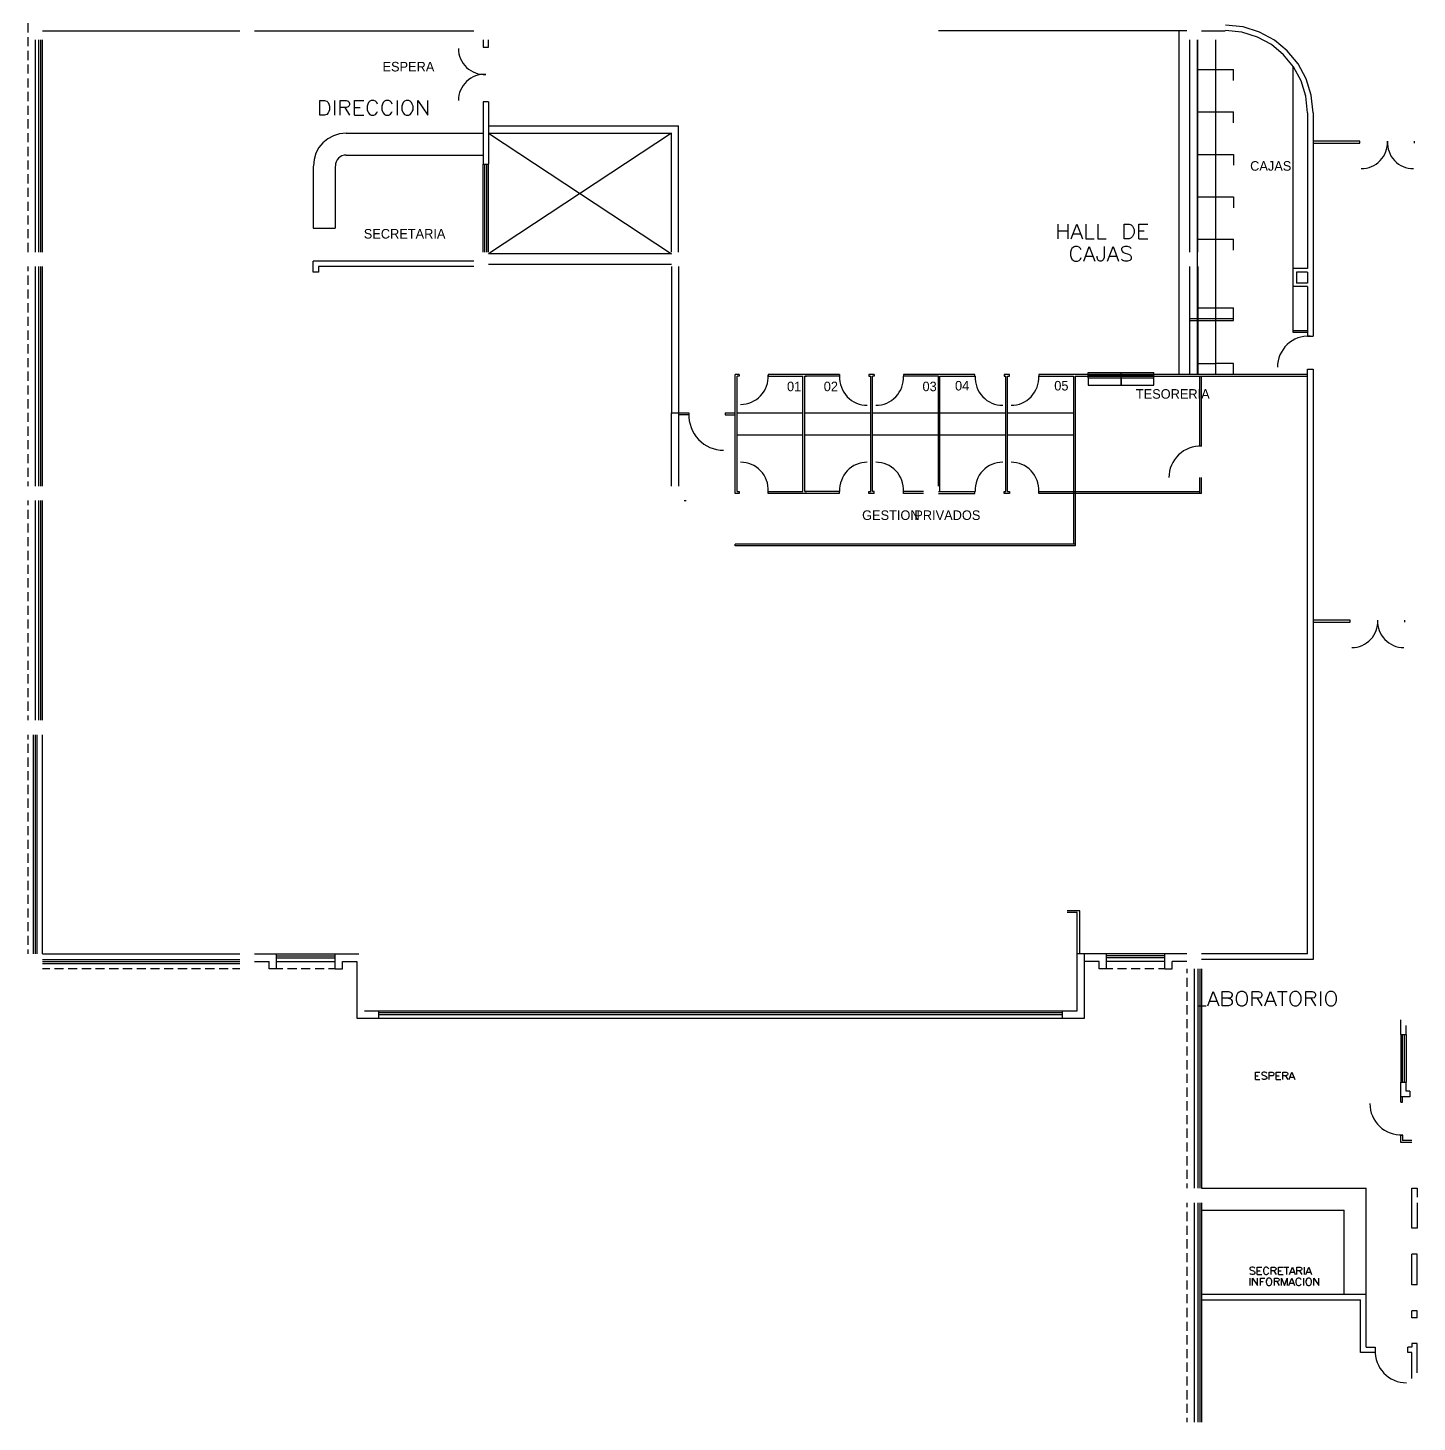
# Model space of a CAD drawing. Header units: metres. Extents: x 0 to 61, y 0 to 90.7.
# Drawn here: x 31.87 to 60.95, y 0 to 29.17 of the extents above; entities that cross this region are included whole.
import ezdxf

# ---------------------------------------------------------------- set-up
doc = ezdxf.new("R2010")
doc.units = ezdxf.units.M
for name, color, linetype in [('MURO_REAL', 7, 'Continuous'), ('PUERTA_REAL', 7, 'Continuous'), ('ROTULO_REAL', 7, 'Continuous')]:
    doc.layers.add(name, color=color, linetype=linetype)

msp = doc.modelspace()

# ---------------------------------------------------------------- linework, layer by layer
at = {"layer": 'MURO_REAL'}
for p, q in [((31.871, 29.27), (31.871, 29.079)), ((31.871, 28.981), (31.871, 28.79)), ((32.028, 24.485), (32.028, 28.922)), ((32.101, 24.485), (32.101, 28.922)), ((32.14, 24.485), (32.14, 28.922)), ((32.18, 29.113), (36.309, 29.113)), ((32.18, 24.485), (32.18, 28.922)), ((36.617, 29.113), (41.207, 29.113)), ((41.398, 28.922), (41.398, 28.771)), ((41.515, 28.771), (41.515, 28.922)), ((56.131, 29.113), (50.929, 29.113)), ((55.964, 29.113), (55.964, 21.923)), ((56.189, 28.922), (56.189, 24.485)), ((56.346, 28.922), (56.346, 21.923)), ((56.351, 28.922), (56.351, 24.485)), ((56.434, 29.113), (56.934, 29.113)), ((56.728, 28.922), (56.728, 21.923)), ((31.871, 28.697), (31.871, 28.501)), ((41.398, 28.771), (41.515, 28.771)), ((31.871, 28.408), (31.871, 28.217)), ((56.346, 28.305), (56.728, 28.305)), ((56.728, 28.305), (57.11, 28.305)), ((57.11, 28.075), (57.11, 28.305)), ((58.349, 28.374), (58.349, 22.839)), ((31.871, 28.119), (31.871, 27.928)), ((31.871, 27.835), (31.871, 27.644)), ((31.871, 27.546), (31.871, 27.355)), ((37.979, 27.35), (37.979, 27.654)), ((37.979, 27.654), (38.082, 27.654)), ((38.082, 27.654), (38.126, 27.639)), ((38.126, 27.639), (38.155, 27.61)), ((38.155, 27.61), (38.17, 27.58)), ((38.17, 27.58), (38.184, 27.536)), ((38.184, 27.463), (38.17, 27.424)), ((38.184, 27.536), (38.184, 27.463)), ((38.287, 27.654), (38.287, 27.35)), ((38.405, 27.35), (38.405, 27.654)), ((38.405, 27.654), (38.532, 27.654)), ((38.532, 27.507), (38.405, 27.507)), ((38.503, 27.507), (38.606, 27.35)), ((38.532, 27.654), (38.576, 27.639)), ((38.576, 27.522), (38.532, 27.507)), ((38.576, 27.639), (38.591, 27.624)), ((38.591, 27.536), (38.576, 27.522)), ((38.591, 27.624), (38.606, 27.595)), ((38.606, 27.566), (38.591, 27.536)), ((38.606, 27.595), (38.606, 27.566)), ((38.709, 27.35), (38.709, 27.654)), ((38.709, 27.654), (38.9, 27.654)), ((38.709, 27.507), (38.826, 27.507)), ((38.988, 27.58), (38.973, 27.536)), ((38.973, 27.536), (38.973, 27.463)), ((38.973, 27.463), (38.988, 27.424)), ((39.002, 27.61), (38.988, 27.58)), ((39.032, 27.639), (39.002, 27.61)), ((39.056, 27.654), (39.032, 27.639)), ((39.115, 27.654), (39.056, 27.654)), ((39.144, 27.639), (39.115, 27.654)), ((39.174, 27.61), (39.144, 27.639)), ((39.189, 27.58), (39.174, 27.61)), ((39.291, 27.58), (39.277, 27.536)), ((39.277, 27.536), (39.277, 27.463)), ((39.277, 27.463), (39.291, 27.424)), ((39.306, 27.61), (39.291, 27.58)), ((39.336, 27.639), (39.306, 27.61)), ((39.365, 27.654), (39.336, 27.639)), ((39.424, 27.654), (39.365, 27.654)), ((39.453, 27.639), (39.424, 27.654)), ((39.482, 27.61), (39.453, 27.639)), ((39.497, 27.58), (39.482, 27.61)), ((39.6, 27.654), (39.6, 27.35)), ((39.713, 27.58), (39.698, 27.536)), ((39.698, 27.536), (39.698, 27.463)), ((39.698, 27.463), (39.713, 27.424)), ((39.727, 27.61), (39.713, 27.58)), ((39.757, 27.639), (39.727, 27.61)), ((39.786, 27.654), (39.757, 27.639)), ((39.845, 27.654), (39.786, 27.654)), ((39.874, 27.639), (39.845, 27.654)), ((39.904, 27.61), (39.874, 27.639)), ((39.918, 27.58), (39.904, 27.61)), ((39.933, 27.536), (39.918, 27.58)), ((39.918, 27.424), (39.933, 27.463)), ((39.933, 27.463), (39.933, 27.536)), ((40.036, 27.35), (40.036, 27.654)), ((40.036, 27.654), (40.242, 27.35)), ((40.242, 27.35), (40.242, 27.654)), ((41.515, 27.624), (41.398, 27.624)), ((41.398, 27.624), (41.398, 26.322)), ((41.515, 27.624), (41.515, 26.322)), ((31.871, 27.262), (31.871, 27.071)), ((38.082, 27.35), (37.979, 27.35)), ((38.126, 27.365), (38.082, 27.35)), ((38.155, 27.394), (38.126, 27.365)), ((38.17, 27.424), (38.155, 27.394)), ((38.709, 27.35), (38.9, 27.35)), ((38.988, 27.424), (39.002, 27.394)), ((39.002, 27.394), (39.032, 27.365)), ((39.032, 27.365), (39.056, 27.35)), ((39.056, 27.35), (39.115, 27.35)), ((39.115, 27.35), (39.144, 27.365)), ((39.144, 27.365), (39.174, 27.394)), ((39.174, 27.394), (39.189, 27.424)), ((39.291, 27.424), (39.306, 27.394)), ((39.306, 27.394), (39.336, 27.365)), ((39.336, 27.365), (39.365, 27.35)), ((39.365, 27.35), (39.424, 27.35)), ((39.424, 27.35), (39.453, 27.365)), ((39.453, 27.365), (39.482, 27.394)), ((39.482, 27.394), (39.497, 27.424)), ((39.713, 27.424), (39.727, 27.394)), ((39.727, 27.394), (39.757, 27.365)), ((39.757, 27.365), (39.786, 27.35)), ((39.786, 27.35), (39.845, 27.35)), ((39.845, 27.35), (39.874, 27.365)), ((39.874, 27.365), (39.904, 27.394)), ((39.904, 27.394), (39.918, 27.424)), ((56.346, 27.419), (56.728, 27.419)), ((56.728, 27.419), (57.11, 27.419)), ((57.11, 27.189), (57.11, 27.419)), ((58.658, 27.394), (58.658, 24.142)), ((58.771, 27.394), (58.771, 22.727)), ((31.871, 26.973), (31.871, 26.782)), ((38.532, 26.973), (41.398, 26.973)), ((41.515, 27.125), (45.492, 27.125)), ((41.515, 26.973), (45.34, 24.446)), ((45.34, 26.973), (41.515, 24.446)), ((41.515, 26.973), (45.34, 26.973)), ((45.34, 24.485), (45.34, 26.973)), ((45.492, 24.485), (45.492, 27.125)), ((31.871, 26.684), (31.871, 26.493)), ((59.75, 26.802), (58.771, 26.802)), ((58.771, 26.762), (59.75, 26.762)), ((59.75, 26.762), (59.75, 26.802)), ((60.896, 26.762), (60.896, 26.802)), ((31.871, 26.4), (31.871, 26.209)), ((37.842, 26.282), (37.842, 24.984)), ((38.302, 26.282), (38.302, 24.984)), ((38.532, 26.513), (41.398, 26.513)), ((41.398, 26.322), (41.515, 26.322)), ((41.398, 24.485), (41.398, 26.322)), ((41.437, 24.485), (41.437, 26.322)), ((41.476, 24.485), (41.476, 26.322)), ((41.515, 24.485), (41.515, 26.322)), ((56.346, 26.527), (56.728, 26.527)), ((56.728, 26.527), (57.11, 26.527)), ((57.11, 26.527), (57.11, 26.302)), ((31.871, 26.111), (31.871, 25.92)), ((31.871, 25.827), (31.871, 25.636)), ((31.871, 25.538), (31.871, 25.347)), ((56.346, 25.641), (56.728, 25.641)), ((56.728, 25.641), (57.11, 25.641)), ((57.11, 25.641), (57.11, 25.411)), ((31.871, 25.249), (31.871, 25.058)), ((31.871, 24.965), (31.871, 24.774)), ((37.842, 24.984), (38.302, 24.984)), ((53.432, 25.068), (53.432, 24.764)), ((53.432, 24.926), (53.638, 24.926)), ((53.638, 25.068), (53.638, 24.764)), ((53.711, 24.764), (53.829, 25.068)), ((53.755, 24.867), (53.902, 24.867)), ((53.829, 25.068), (53.946, 24.764)), ((54.015, 25.068), (54.015, 24.764)), ((54.264, 25.068), (54.264, 24.764)), ((54.818, 24.764), (54.818, 25.068)), ((54.818, 25.068), (54.921, 25.068)), ((54.921, 25.068), (54.965, 25.053)), ((54.965, 25.053), (54.994, 25.029)), ((54.994, 24.808), (54.965, 24.779)), ((54.994, 25.029), (55.009, 24.999)), ((55.009, 24.838), (54.994, 24.808)), ((55.009, 24.999), (55.024, 24.955)), ((55.024, 24.882), (55.009, 24.838)), ((55.024, 24.955), (55.024, 24.882)), ((55.127, 24.764), (55.127, 25.068)), ((55.127, 25.068), (55.313, 25.068)), ((55.127, 24.926), (55.239, 24.926)), ((31.871, 24.676), (31.871, 24.485)), ((53.711, 24.529), (53.696, 24.485)), ((53.726, 24.558), (53.711, 24.529)), ((53.755, 24.588), (53.726, 24.558)), ((53.784, 24.602), (53.755, 24.588)), ((53.843, 24.602), (53.784, 24.602)), ((53.873, 24.588), (53.843, 24.602)), ((53.902, 24.558), (53.873, 24.588)), ((53.917, 24.529), (53.902, 24.558)), ((53.976, 24.294), (54.088, 24.602)), ((54.015, 24.764), (54.191, 24.764)), ((54.088, 24.602), (54.206, 24.294)), ((54.264, 24.764), (54.441, 24.764)), ((54.397, 24.602), (54.397, 24.367)), ((54.47, 24.294), (54.588, 24.602)), ((54.588, 24.602), (54.7, 24.294)), ((54.789, 24.588), (54.759, 24.558)), ((54.759, 24.558), (54.759, 24.529)), ((54.759, 24.529), (54.774, 24.5)), ((54.833, 24.602), (54.789, 24.588)), ((54.921, 24.764), (54.818, 24.764)), ((54.891, 24.602), (54.833, 24.602)), ((54.936, 24.588), (54.891, 24.602)), ((54.965, 24.779), (54.921, 24.764)), ((54.965, 24.558), (54.936, 24.588)), ((55.127, 24.764), (55.313, 24.764)), ((56.346, 24.754), (56.728, 24.754)), ((56.728, 24.754), (57.11, 24.754)), ((57.11, 24.524), (57.11, 24.754)), ((41.207, 24.294), (37.842, 24.294)), ((37.842, 24.064), (37.842, 24.294)), ((45.34, 24.446), (41.515, 24.446)), ((45.34, 24.22), (41.515, 24.22)), ((53.696, 24.485), (53.696, 24.411)), ((53.696, 24.411), (53.711, 24.367)), ((53.711, 24.367), (53.726, 24.338)), ((53.726, 24.338), (53.755, 24.309)), ((53.755, 24.309), (53.784, 24.294)), ((53.784, 24.294), (53.843, 24.294)), ((53.843, 24.294), (53.873, 24.309)), ((53.873, 24.309), (53.902, 24.338)), ((53.902, 24.338), (53.917, 24.367)), ((54.015, 24.397), (54.162, 24.397)), ((54.25, 24.367), (54.25, 24.397)), ((54.264, 24.323), (54.25, 24.367)), ((54.279, 24.309), (54.264, 24.323)), ((54.309, 24.294), (54.279, 24.309)), ((54.338, 24.294), (54.309, 24.294)), ((54.367, 24.309), (54.338, 24.294)), ((54.382, 24.323), (54.367, 24.309)), ((54.397, 24.367), (54.382, 24.323)), ((54.514, 24.397), (54.656, 24.397)), ((54.789, 24.309), (54.759, 24.338)), ((54.774, 24.5), (54.789, 24.485)), ((54.789, 24.485), (54.818, 24.47)), ((54.833, 24.294), (54.789, 24.309)), ((54.818, 24.47), (54.906, 24.441)), ((54.891, 24.294), (54.833, 24.294)), ((54.936, 24.309), (54.891, 24.294)), ((54.906, 24.441), (54.936, 24.426)), ((54.936, 24.426), (54.95, 24.411)), ((54.965, 24.338), (54.936, 24.309)), ((54.95, 24.411), (54.965, 24.382)), ((54.965, 24.382), (54.965, 24.338)), ((31.871, 24.181), (31.871, 24.083)), ((31.871, 23.99), (31.871, 23.799)), ((32.028, 19.587), (32.028, 24.181)), ((32.101, 19.587), (32.101, 24.181)), ((32.14, 19.587), (32.14, 24.181)), ((32.18, 19.587), (32.18, 24.181)), ((37.954, 24.064), (37.842, 24.064)), ((41.207, 24.181), (37.954, 24.181)), ((37.954, 24.181), (37.954, 24.064)), ((45.34, 24.181), (45.34, 21.12)), ((45.492, 24.181), (45.492, 21.12)), ((56.184, 24.181), (56.184, 21.923)), ((56.361, 24.181), (56.361, 21.923)), ((58.349, 24.142), (58.349, 23.76)), ((58.658, 24.142), (58.349, 24.142)), ((58.428, 24.064), (58.428, 23.833)), ((58.658, 24.064), (58.428, 24.064)), ((58.658, 24.064), (58.658, 23.833)), ((31.871, 23.701), (31.871, 23.51)), ((58.658, 23.76), (58.349, 23.76)), ((58.658, 23.833), (58.428, 23.833)), ((58.658, 23.76), (58.658, 22.727)), ((31.871, 23.417), (31.871, 23.221)), ((31.871, 23.128), (31.871, 22.937)), ((57.11, 23.089), (56.189, 23.089)), ((56.189, 23.05), (57.11, 23.05)), ((56.346, 23.319), (56.728, 23.319)), ((56.728, 23.319), (57.11, 23.319)), ((57.11, 23.089), (57.11, 23.319)), ((57.11, 23.05), (57.11, 23.089)), ((31.871, 22.839), (31.871, 22.648)), ((58.349, 22.839), (58.658, 22.839)), ((58.349, 22.839), (58.349, 22.805)), ((58.349, 22.805), (58.658, 22.805)), ((31.871, 22.555), (31.871, 22.364)), ((58.658, 22.727), (58.771, 22.727)), ((31.871, 22.266), (31.871, 22.075)), ((31.871, 21.982), (31.871, 21.791)), ((46.678, 19.435), (46.678, 21.923)), ((46.756, 21.923), (46.678, 21.923)), ((46.717, 21.923), (46.678, 21.923)), ((46.717, 19.474), (46.717, 21.884)), ((46.756, 21.884), (46.717, 21.884)), ((46.756, 21.923), (46.756, 21.884)), ((47.368, 21.923), (47.368, 21.884)), ((48.171, 21.923), (47.368, 21.923)), ((47.368, 21.884), (48.093, 21.884)), ((48.132, 21.923), (48.093, 21.923)), ((48.093, 19.474), (48.093, 21.884)), ((48.862, 21.923), (48.132, 21.923)), ((48.132, 19.474), (48.132, 21.884)), ((48.862, 21.884), (48.132, 21.884)), ((48.132, 21.884), (48.171, 21.884)), ((48.862, 21.923), (48.862, 21.884)), ((49.587, 21.923), (49.474, 21.923)), ((49.474, 21.923), (49.474, 21.884)), ((49.474, 21.884), (49.513, 21.884)), ((49.548, 21.923), (49.513, 21.923)), ((49.513, 19.474), (49.513, 21.884)), ((49.548, 19.474), (49.548, 21.884)), ((49.587, 21.884), (49.548, 21.884)), ((49.587, 21.923), (49.587, 21.884)), ((50.929, 21.923), (50.199, 21.923)), ((50.199, 21.923), (50.199, 21.884)), ((50.929, 21.884), (50.199, 21.884)), ((51.693, 21.923), (50.929, 21.923)), ((50.963, 21.923), (50.929, 21.923)), ((50.929, 19.587), (50.929, 21.884)), ((50.963, 19.474), (50.963, 21.884)), ((50.963, 21.884), (51.693, 21.884)), ((51.693, 21.884), (51.693, 21.923)), ((52.305, 21.923), (52.305, 21.884)), ((52.418, 21.923), (52.305, 21.923)), ((52.305, 21.884), (52.344, 21.884)), ((52.379, 21.923), (52.344, 21.923)), ((52.344, 19.474), (52.344, 21.884)), ((52.379, 19.474), (52.379, 21.884)), ((52.379, 21.884), (52.418, 21.884)), ((52.418, 21.884), (52.418, 21.923)), ((58.658, 21.923), (53.03, 21.923)), ((53.03, 21.923), (53.03, 21.884)), ((53.03, 21.884), (53.76, 21.884)), ((53.76, 21.884), (53.76, 18.372)), ((53.794, 21.884), (53.794, 18.333)), ((53.794, 21.884), (58.658, 21.884)), ((54.064, 21.85), (54.064, 21.962)), ((54.064, 21.962), (54.754, 21.962)), ((54.064, 21.923), (54.754, 21.923)), ((54.064, 21.894), (54.754, 21.894)), ((54.754, 21.85), (54.754, 21.962)), ((54.754, 21.85), (54.754, 21.962)), ((54.754, 21.962), (55.44, 21.962)), ((54.754, 21.923), (55.44, 21.923)), ((54.754, 21.894), (55.44, 21.894)), ((55.44, 21.85), (55.44, 21.962)), ((56.346, 22.153), (56.728, 22.153)), ((56.4, 20.42), (56.4, 21.884)), ((56.434, 20.42), (56.434, 21.884)), ((57.11, 22.153), (56.728, 22.153)), ((57.11, 21.923), (57.11, 22.153)), ((58.658, 9.796), (58.658, 22.036)), ((58.658, 22.036), (58.771, 22.036)), ((58.771, 22.036), (58.771, 9.678)), ((31.871, 21.693), (31.871, 21.502)), ((54.064, 21.85), (54.754, 21.85)), ((54.064, 21.85), (54.064, 21.698)), ((54.064, 21.698), (54.754, 21.698)), ((54.754, 21.698), (54.754, 21.85)), ((54.754, 21.85), (55.44, 21.85)), ((54.754, 21.85), (54.754, 21.698)), ((54.754, 21.698), (55.44, 21.698)), ((55.44, 21.698), (55.44, 21.85)), ((31.871, 21.404), (31.871, 21.213)), ((31.871, 21.12), (31.871, 20.929)), ((45.34, 19.587), (45.34, 21.12)), ((45.34, 21.12), (45.492, 21.12)), ((45.492, 21.12), (45.492, 19.587)), ((45.492, 21.12), (45.703, 21.12)), ((45.703, 21.081), (45.492, 21.081)), ((45.703, 21.12), (45.703, 21.081)), ((46.467, 21.12), (46.678, 21.12)), ((46.467, 21.12), (46.467, 21.081)), ((46.467, 21.081), (46.678, 21.081)), ((46.717, 21.12), (48.093, 21.12)), ((48.132, 21.12), (49.513, 21.12)), ((49.548, 21.12), (50.929, 21.12)), ((50.963, 21.12), (52.344, 21.12)), ((52.379, 21.12), (53.76, 21.12)), ((31.871, 20.831), (31.871, 20.64)), ((31.871, 20.547), (31.871, 20.356)), ((46.717, 20.66), (48.093, 20.66)), ((48.132, 20.66), (49.513, 20.66)), ((49.548, 20.66), (50.929, 20.66)), ((50.963, 20.66), (52.344, 20.66)), ((52.379, 20.66), (53.76, 20.66)), ((31.871, 20.258), (31.871, 20.067)), ((31.871, 19.969), (31.871, 19.778)), ((31.871, 19.685), (31.871, 19.587)), ((56.4, 19.435), (56.4, 19.763)), ((56.434, 19.435), (56.434, 19.763)), ((31.871, 19.283), (31.871, 19.185)), ((32.028, 14.689), (32.028, 19.283)), ((32.101, 14.689), (32.101, 19.283)), ((32.14, 14.689), (32.14, 19.283)), ((32.18, 14.689), (32.18, 19.283)), ((45.61, 19.283), (45.649, 19.283)), ((46.756, 19.435), (46.678, 19.435)), ((46.717, 19.474), (46.756, 19.474)), ((46.756, 19.474), (46.756, 19.435)), ((47.368, 19.474), (48.093, 19.474)), ((47.368, 19.435), (47.368, 19.474)), ((48.171, 19.435), (47.368, 19.435)), ((48.862, 19.474), (48.132, 19.474)), ((48.132, 19.474), (48.171, 19.474)), ((48.862, 19.435), (48.132, 19.435)), ((48.862, 19.435), (48.862, 19.474)), ((49.474, 19.474), (49.513, 19.474)), ((49.474, 19.435), (49.474, 19.474)), ((49.587, 19.435), (49.474, 19.435)), ((49.587, 19.474), (49.548, 19.474)), ((49.587, 19.435), (49.587, 19.474)), ((50.62, 19.474), (50.199, 19.474)), ((50.199, 19.435), (50.199, 19.474)), ((50.62, 19.435), (50.199, 19.435)), ((50.929, 19.474), (51.693, 19.474)), ((50.929, 19.435), (51.693, 19.435)), ((51.693, 19.435), (51.693, 19.474)), ((52.305, 19.435), (52.305, 19.474)), ((52.305, 19.474), (52.344, 19.474)), ((52.418, 19.435), (52.305, 19.435)), ((52.379, 19.474), (52.418, 19.474)), ((52.418, 19.474), (52.418, 19.435)), ((53.03, 19.435), (53.03, 19.474)), ((53.03, 19.474), (56.4, 19.474)), ((56.434, 19.435), (53.03, 19.435)), ((31.871, 19.092), (31.871, 18.901)), ((31.871, 18.803), (31.871, 18.612)), ((31.871, 18.519), (31.871, 18.328)), ((31.871, 18.23), (31.871, 18.039)), ((53.794, 18.372), (46.678, 18.372)), ((46.678, 18.333), (46.678, 18.372)), ((53.794, 18.333), (46.678, 18.333)), ((31.871, 17.941), (31.871, 17.75)), ((31.871, 17.657), (31.871, 17.466)), ((31.871, 17.368), (31.871, 17.177)), ((31.871, 17.084), (31.871, 16.893)), ((31.871, 16.795), (31.871, 16.604)), ((59.549, 16.78), (58.771, 16.78)), ((58.771, 16.741), (59.549, 16.741)), ((59.549, 16.741), (59.549, 16.78)), ((60.696, 16.741), (60.696, 16.78)), ((31.871, 16.506), (31.871, 16.315)), ((31.871, 16.222), (31.871, 16.031)), ((31.871, 15.933), (31.871, 15.742)), ((31.871, 15.649), (31.871, 15.458)), ((31.871, 15.36), (31.871, 15.169)), ((31.871, 15.076), (31.871, 14.885)), ((31.871, 14.787), (31.871, 14.689)), ((31.871, 14.385), (31.871, 14.287)), ((31.989, 9.796), (31.989, 14.385)), ((32.028, 9.796), (32.028, 14.385)), ((32.062, 9.796), (32.062, 14.385)), ((32.18, 9.796), (32.18, 14.385)), ((31.871, 14.194), (31.871, 14.003)), ((31.871, 13.905), (31.871, 13.714)), ((31.871, 13.621), (31.871, 13.43)), ((31.871, 13.332), (31.871, 13.141)), ((31.871, 13.048), (31.871, 12.852)), ((31.871, 12.759), (31.871, 12.568)), ((31.871, 12.47), (31.871, 12.279)), ((31.871, 12.186), (31.871, 11.995)), ((31.871, 11.897), (31.871, 11.706)), ((31.871, 11.613), (31.871, 11.422)), ((31.871, 11.324), (31.871, 11.133)), ((31.871, 11.035), (31.871, 10.844)), ((31.871, 10.751), (31.871, 10.56)), ((53.887, 10.702), (53.623, 10.702)), ((53.833, 10.663), (53.623, 10.663)), ((53.833, 9.796), (53.833, 10.663)), ((53.887, 9.796), (53.887, 10.702)), ((31.871, 10.462), (31.871, 10.271)), ((31.871, 10.178), (31.871, 9.987)), ((31.871, 9.889), (31.871, 9.796)), ((32.18, 9.796), (36.309, 9.796)), ((32.18, 9.678), (36.309, 9.678)), ((32.18, 9.639), (36.309, 9.639)), ((36.617, 9.796), (37.078, 9.796)), ((36.617, 9.639), (36.921, 9.639)), ((36.921, 9.487), (36.921, 9.639)), ((37.078, 9.796), (38.302, 9.796)), ((37.078, 9.487), (37.078, 9.796)), ((37.078, 9.757), (38.302, 9.757)), ((37.078, 9.718), (38.302, 9.718)), ((37.078, 9.639), (38.302, 9.639)), ((38.302, 9.796), (38.797, 9.796)), ((38.302, 9.487), (38.302, 9.796)), ((38.454, 9.487), (38.454, 9.639)), ((38.454, 9.639), (38.758, 9.639)), ((38.758, 9.639), (38.758, 8.454)), ((53.833, 8.606), (53.833, 9.796)), ((54.446, 9.796), (53.833, 9.796)), ((53.99, 8.454), (53.99, 9.796)), ((54.294, 9.639), (53.99, 9.639)), ((54.294, 9.487), (54.294, 9.639)), ((54.446, 9.487), (54.446, 9.796)), ((55.67, 9.796), (54.446, 9.796)), ((55.67, 9.757), (54.446, 9.757)), ((55.67, 9.718), (54.446, 9.718)), ((55.67, 9.639), (54.446, 9.639)), ((56.131, 9.796), (55.67, 9.796)), ((55.67, 9.487), (55.67, 9.796)), ((55.822, 9.487), (55.822, 9.639)), ((56.131, 9.639), (55.822, 9.639)), ((58.658, 9.796), (56.434, 9.796)), ((58.771, 9.678), (56.434, 9.678)), ((32.18, 9.6), (36.309, 9.6)), ((32.331, 9.487), (32.18, 9.487)), ((32.62, 9.487), (32.429, 9.487)), ((32.904, 9.487), (32.713, 9.487)), ((33.193, 9.487), (33.002, 9.487)), ((33.478, 9.487), (33.287, 9.487)), ((33.767, 9.487), (33.576, 9.487)), ((34.056, 9.487), (33.86, 9.487)), ((34.34, 9.487), (34.149, 9.487)), ((34.629, 9.487), (34.438, 9.487)), ((34.913, 9.487), (34.722, 9.487)), ((35.202, 9.487), (35.011, 9.487)), ((35.486, 9.487), (35.295, 9.487)), ((35.775, 9.487), (35.584, 9.487)), ((36.064, 9.487), (35.873, 9.487)), ((36.309, 9.487), (36.157, 9.487)), ((37.078, 9.487), (36.921, 9.487)), ((37.21, 9.487), (37.078, 9.487)), ((37.499, 9.487), (37.308, 9.487)), ((37.783, 9.487), (37.592, 9.487)), ((38.072, 9.487), (37.881, 9.487)), ((38.302, 9.487), (38.165, 9.487)), ((38.302, 9.487), (38.454, 9.487)), ((54.446, 9.487), (54.294, 9.487)), ((54.583, 9.487), (54.446, 9.487)), ((54.867, 9.487), (54.676, 9.487)), ((55.156, 9.487), (54.965, 9.487)), ((55.44, 9.487), (55.249, 9.487)), ((55.67, 9.487), (55.538, 9.487)), ((55.67, 9.487), (55.822, 9.487)), ((56.131, 9.487), (56.131, 9.394)), ((56.282, 9.487), (56.282, 4.898)), ((56.361, 9.487), (56.361, 4.898)), ((56.4, 9.487), (56.4, 4.898)), ((56.434, 9.487), (56.434, 4.898)), ((56.131, 9.296), (56.131, 9.105)), ((56.131, 9.007), (56.131, 8.816)), ((56.361, 9.012), (56.361, 8.709)), ((56.567, 8.709), (56.684, 9.012)), ((56.611, 8.811), (56.758, 8.811)), ((56.684, 9.012), (56.802, 8.709)), ((56.87, 8.709), (56.87, 9.012)), ((56.87, 9.012), (57.002, 9.012)), ((57.002, 8.87), (56.87, 8.87)), ((57.002, 9.012), (57.047, 8.998)), ((57.047, 8.88), (57.002, 8.87)), ((57.002, 8.87), (57.047, 8.856)), ((57.047, 8.998), (57.061, 8.983)), ((57.061, 8.895), (57.047, 8.88)), ((57.047, 8.856), (57.061, 8.841)), ((57.061, 8.983), (57.076, 8.953)), ((57.076, 8.924), (57.061, 8.895)), ((57.061, 8.841), (57.076, 8.811)), ((57.076, 8.767), (57.061, 8.738)), ((57.076, 8.953), (57.076, 8.924)), ((57.076, 8.811), (57.076, 8.767)), ((57.179, 8.939), (57.164, 8.895)), ((57.164, 8.895), (57.164, 8.826)), ((57.164, 8.826), (57.179, 8.782)), ((57.193, 8.968), (57.179, 8.939)), ((57.179, 8.782), (57.193, 8.753)), ((57.223, 8.998), (57.193, 8.968)), ((57.193, 8.753), (57.223, 8.723)), ((57.252, 9.012), (57.223, 8.998)), ((57.311, 9.012), (57.252, 9.012)), ((57.34, 8.998), (57.311, 9.012)), ((57.37, 8.968), (57.34, 8.998)), ((57.34, 8.723), (57.37, 8.753)), ((57.384, 8.939), (57.37, 8.968)), ((57.37, 8.753), (57.384, 8.782)), ((57.399, 8.895), (57.384, 8.939)), ((57.384, 8.782), (57.399, 8.826)), ((57.399, 8.826), (57.399, 8.895)), ((57.497, 8.709), (57.497, 9.012)), ((57.497, 9.012), (57.629, 9.012)), ((57.629, 8.87), (57.497, 8.87)), ((57.6, 8.87), (57.703, 8.709)), ((57.629, 9.012), (57.673, 8.998)), ((57.673, 8.88), (57.629, 8.87)), ((57.673, 8.998), (57.688, 8.983)), ((57.688, 8.895), (57.673, 8.88)), ((57.688, 8.983), (57.703, 8.953)), ((57.703, 8.924), (57.688, 8.895)), ((57.703, 8.953), (57.703, 8.924)), ((57.762, 8.709), (57.879, 9.012)), ((57.806, 8.811), (57.953, 8.811)), ((57.879, 9.012), (57.997, 8.709)), ((58.026, 9.012), (58.227, 9.012)), ((58.124, 9.012), (58.124, 8.709)), ((58.3, 8.939), (58.286, 8.895)), ((58.286, 8.895), (58.286, 8.826)), ((58.286, 8.826), (58.3, 8.782)), ((58.315, 8.968), (58.3, 8.939)), ((58.3, 8.782), (58.315, 8.753)), ((58.344, 8.998), (58.315, 8.968)), ((58.315, 8.753), (58.344, 8.723)), ((58.374, 9.012), (58.344, 8.998)), ((58.433, 9.012), (58.374, 9.012)), ((58.462, 8.998), (58.433, 9.012)), ((58.491, 8.968), (58.462, 8.998)), ((58.462, 8.723), (58.491, 8.753)), ((58.506, 8.939), (58.491, 8.968)), ((58.491, 8.753), (58.506, 8.782)), ((58.521, 8.895), (58.506, 8.939)), ((58.506, 8.782), (58.521, 8.826)), ((58.521, 8.826), (58.521, 8.895)), ((58.624, 8.709), (58.624, 9.012)), ((58.624, 9.012), (58.751, 9.012)), ((58.751, 8.87), (58.624, 8.87)), ((58.722, 8.87), (58.824, 8.709)), ((58.751, 9.012), (58.795, 8.998)), ((58.795, 8.88), (58.751, 8.87)), ((58.795, 8.998), (58.81, 8.983)), ((58.81, 8.895), (58.795, 8.88)), ((58.81, 8.983), (58.824, 8.953)), ((58.824, 8.924), (58.81, 8.895)), ((58.824, 8.953), (58.824, 8.924)), ((58.927, 9.012), (58.927, 8.709)), ((59.045, 8.939), (59.03, 8.895)), ((59.03, 8.895), (59.03, 8.826)), ((59.03, 8.826), (59.045, 8.782)), ((59.06, 8.968), (59.045, 8.939)), ((59.045, 8.782), (59.06, 8.753)), ((59.089, 8.998), (59.06, 8.968)), ((59.06, 8.753), (59.089, 8.723)), ((59.118, 9.012), (59.089, 8.998)), ((59.177, 9.012), (59.118, 9.012)), ((59.207, 8.998), (59.177, 9.012)), ((59.236, 8.968), (59.207, 8.998)), ((59.207, 8.723), (59.236, 8.753)), ((59.251, 8.939), (59.236, 8.968)), ((59.236, 8.753), (59.251, 8.782)), ((59.265, 8.895), (59.251, 8.939)), ((59.251, 8.782), (59.265, 8.826)), ((59.265, 8.826), (59.265, 8.895)), ((38.914, 8.606), (39.218, 8.606)), ((39.218, 8.454), (39.218, 8.606)), ((39.218, 8.606), (53.53, 8.606)), ((39.218, 8.571), (53.53, 8.571)), ((39.218, 8.532), (53.53, 8.532)), ((53.53, 8.454), (53.53, 8.606)), ((53.53, 8.606), (53.833, 8.606)), ((56.131, 8.723), (56.131, 8.532)), ((56.361, 8.709), (56.537, 8.709)), ((57.002, 8.709), (56.87, 8.709)), ((57.047, 8.723), (57.002, 8.709)), ((57.061, 8.738), (57.047, 8.723)), ((57.223, 8.723), (57.252, 8.709)), ((57.252, 8.709), (57.311, 8.709)), ((57.311, 8.709), (57.34, 8.723)), ((58.344, 8.723), (58.374, 8.709)), ((58.374, 8.709), (58.433, 8.709)), ((58.433, 8.709), (58.462, 8.723)), ((59.089, 8.723), (59.118, 8.709)), ((59.118, 8.709), (59.177, 8.709)), ((59.177, 8.709), (59.207, 8.723)), ((38.758, 8.454), (39.218, 8.454)), ((39.218, 8.454), (53.53, 8.454)), ((53.53, 8.454), (53.99, 8.454)), ((56.131, 8.434), (56.131, 8.243)), ((60.607, 8.111), (60.607, 8.415)), ((60.72, 8.111), (60.72, 8.302)), ((56.131, 8.15), (56.131, 7.959)), ((60.607, 8.111), (60.72, 8.111)), ((60.607, 8.111), (60.607, 7.117)), ((60.637, 8.111), (60.637, 7.117)), ((60.676, 8.111), (60.676, 7.117)), ((60.72, 8.111), (60.72, 7.117)), ((56.131, 7.861), (56.131, 7.67)), ((56.131, 7.572), (56.131, 7.381)), ((57.566, 7.171), (57.566, 7.322)), ((57.566, 7.322), (57.659, 7.322)), ((57.713, 7.318), (57.698, 7.303)), ((57.698, 7.303), (57.698, 7.288)), ((57.732, 7.322), (57.713, 7.318)), ((57.762, 7.322), (57.732, 7.322)), ((57.786, 7.318), (57.762, 7.322)), ((57.801, 7.303), (57.786, 7.318)), ((57.85, 7.171), (57.85, 7.322)), ((57.85, 7.322), (57.913, 7.322)), ((57.913, 7.322), (57.938, 7.318)), ((57.938, 7.318), (57.943, 7.308)), ((57.943, 7.308), (57.953, 7.293)), ((58.002, 7.171), (58.002, 7.322)), ((58.002, 7.322), (58.1, 7.322)), ((58.139, 7.171), (58.139, 7.322)), ((58.139, 7.322), (58.207, 7.322)), ((58.207, 7.322), (58.227, 7.318)), ((58.227, 7.318), (58.237, 7.308)), ((58.237, 7.308), (58.242, 7.293)), ((58.271, 7.171), (58.33, 7.322)), ((58.33, 7.322), (58.389, 7.171)), ((56.131, 7.288), (56.131, 7.097)), ((57.566, 7.249), (57.624, 7.249)), ((57.566, 7.171), (57.659, 7.171)), ((57.698, 7.288), (57.703, 7.273)), ((57.713, 7.176), (57.698, 7.19)), ((57.703, 7.273), (57.713, 7.264)), ((57.713, 7.264), (57.727, 7.259)), ((57.732, 7.171), (57.713, 7.176)), ((57.727, 7.259), (57.771, 7.244)), ((57.762, 7.171), (57.732, 7.171)), ((57.786, 7.176), (57.762, 7.171)), ((57.771, 7.244), (57.786, 7.234)), ((57.786, 7.234), (57.791, 7.229)), ((57.801, 7.19), (57.786, 7.176)), ((57.791, 7.229), (57.801, 7.215)), ((57.801, 7.215), (57.801, 7.19)), ((57.913, 7.244), (57.85, 7.244)), ((57.938, 7.249), (57.913, 7.244)), ((57.943, 7.259), (57.938, 7.249)), ((57.953, 7.273), (57.943, 7.259)), ((57.953, 7.293), (57.953, 7.273)), ((58.002, 7.249), (58.06, 7.249)), ((58.002, 7.171), (58.1, 7.171)), ((58.207, 7.249), (58.139, 7.249)), ((58.193, 7.249), (58.242, 7.171)), ((58.227, 7.259), (58.207, 7.249)), ((58.237, 7.264), (58.227, 7.259)), ((58.242, 7.278), (58.237, 7.264)), ((58.242, 7.293), (58.242, 7.278)), ((58.296, 7.22), (58.369, 7.22)), ((60.607, 6.808), (60.607, 7.117)), ((60.607, 7.117), (60.72, 7.117)), ((60.72, 6.926), (60.72, 7.117)), ((56.131, 6.999), (56.131, 6.808)), ((56.131, 6.715), (56.131, 6.524)), ((60.798, 6.808), (60.607, 6.808)), ((60.607, 6.696), (60.607, 6.808)), ((60.647, 6.696), (60.647, 6.808)), ((60.798, 6.926), (60.72, 6.926)), ((60.798, 6.926), (60.798, 6.808)), ((56.131, 6.426), (56.131, 6.235)), ((60.607, 6.696), (60.647, 6.696)), ((56.131, 6.142), (56.131, 5.946)), ((56.131, 5.853), (56.131, 5.662)), ((60.607, 5.853), (60.607, 6.005)), ((60.607, 6.005), (60.647, 6.005)), ((60.838, 5.853), (60.607, 5.853)), ((60.647, 6.005), (60.647, 5.892)), ((60.838, 5.892), (60.647, 5.892)), ((56.131, 5.564), (56.131, 5.373)), ((56.131, 5.28), (56.131, 5.089)), ((56.131, 4.991), (56.131, 4.898)), ((56.434, 4.898), (59.882, 4.898)), ((59.882, 2.679), (59.882, 4.898)), ((60.838, 4.056), (60.838, 4.898)), ((60.838, 4.898), (60.95, 4.898)), ((60.95, 4.898), (60.95, 4.707)), ((56.131, 4.589), (56.131, 4.496)), ((56.131, 4.398), (56.131, 4.207)), ((56.282, 4.589), (56.282, 0)), ((56.361, 4.589), (56.361, 0)), ((56.4, 4.589), (56.4, 0)), ((56.434, 4.589), (56.434, 0)), ((56.434, 4.438), (59.422, 4.438)), ((59.422, 2.679), (59.422, 4.438)), ((60.95, 4.589), (60.95, 4.056)), ((56.131, 4.109), (56.131, 3.918)), ((56.131, 3.825), (56.131, 3.634)), ((60.95, 4.056), (60.838, 4.056)), ((56.131, 3.536), (56.131, 3.345)), ((60.95, 3.517), (60.838, 3.517)), ((60.838, 2.87), (60.838, 3.517)), ((60.95, 2.87), (60.95, 3.517)), ((56.131, 3.252), (56.131, 3.061)), ((57.463, 3.238), (57.448, 3.223)), ((57.448, 3.223), (57.448, 3.208)), ((57.487, 3.242), (57.463, 3.238)), ((57.517, 3.242), (57.487, 3.242)), ((57.536, 3.238), (57.517, 3.242)), ((57.551, 3.223), (57.536, 3.238)), ((57.605, 3.091), (57.605, 3.242)), ((57.605, 3.242), (57.698, 3.242)), ((57.747, 3.223), (57.742, 3.208)), ((57.762, 3.238), (57.747, 3.223)), ((57.776, 3.242), (57.762, 3.238)), ((57.806, 3.242), (57.776, 3.242)), ((57.82, 3.238), (57.806, 3.242)), ((57.835, 3.223), (57.82, 3.238)), ((57.845, 3.208), (57.835, 3.223)), ((57.894, 3.091), (57.894, 3.242)), ((57.894, 3.242), (57.962, 3.242)), ((57.962, 3.242), (57.982, 3.238)), ((57.982, 3.238), (57.987, 3.228)), ((57.987, 3.228), (57.997, 3.213)), ((57.997, 3.213), (57.997, 3.198)), ((58.046, 3.091), (58.046, 3.242)), ((58.046, 3.242), (58.144, 3.242)), ((58.163, 3.242), (58.266, 3.242)), ((58.217, 3.242), (58.217, 3.091)), ((58.281, 3.091), (58.34, 3.242)), ((58.34, 3.242), (58.398, 3.091)), ((58.433, 3.091), (58.433, 3.242)), ((58.433, 3.242), (58.501, 3.242)), ((58.501, 3.242), (58.521, 3.238)), ((58.521, 3.238), (58.531, 3.228)), ((58.531, 3.228), (58.536, 3.213)), ((58.536, 3.213), (58.536, 3.198)), ((58.584, 3.242), (58.584, 3.091)), ((58.624, 3.091), (58.682, 3.242)), ((58.682, 3.242), (58.741, 3.091)), ((56.131, 2.963), (56.131, 2.772)), ((57.448, 3.208), (57.458, 3.193)), ((57.463, 3.096), (57.448, 3.11)), ((57.448, 3.012), (57.448, 2.86)), ((57.458, 3.193), (57.463, 3.184)), ((57.463, 3.184), (57.478, 3.179)), ((57.487, 3.091), (57.463, 3.096)), ((57.478, 3.179), (57.522, 3.164)), ((57.517, 3.091), (57.487, 3.091)), ((57.507, 2.86), (57.507, 3.012)), ((57.507, 3.012), (57.61, 2.86)), ((57.536, 3.096), (57.517, 3.091)), ((57.522, 3.164), (57.536, 3.154)), ((57.536, 3.154), (57.546, 3.149)), ((57.551, 3.11), (57.536, 3.096)), ((57.546, 3.149), (57.551, 3.135)), ((57.551, 3.135), (57.551, 3.11)), ((57.605, 3.169), (57.664, 3.169)), ((57.605, 3.091), (57.698, 3.091)), ((57.61, 2.86), (57.61, 3.012)), ((57.669, 2.86), (57.669, 3.012)), ((57.669, 3.012), (57.762, 3.012)), ((57.669, 2.939), (57.727, 2.939)), ((57.742, 3.208), (57.732, 3.184)), ((57.732, 3.184), (57.732, 3.149)), ((57.732, 3.149), (57.742, 3.125)), ((57.742, 3.125), (57.747, 3.11)), ((57.747, 3.11), (57.762, 3.096)), ((57.762, 3.096), (57.776, 3.091)), ((57.776, 3.091), (57.806, 3.091)), ((57.801, 2.978), (57.791, 2.953)), ((57.791, 2.953), (57.791, 2.919)), ((57.791, 2.919), (57.801, 2.895)), ((57.806, 2.988), (57.801, 2.978)), ((57.806, 3.091), (57.82, 3.096)), ((57.82, 3.002), (57.806, 2.988)), ((57.82, 3.096), (57.835, 3.11)), ((57.835, 3.012), (57.82, 3.002)), ((57.835, 3.11), (57.845, 3.125)), ((57.864, 3.012), (57.835, 3.012)), ((57.879, 3.002), (57.864, 3.012)), ((57.894, 2.988), (57.879, 3.002)), ((57.962, 3.169), (57.894, 3.169)), ((57.904, 2.978), (57.894, 2.988)), ((57.909, 2.953), (57.904, 2.978)), ((57.904, 2.895), (57.909, 2.919)), ((57.909, 2.919), (57.909, 2.953)), ((57.948, 3.169), (57.997, 3.091)), ((57.982, 3.179), (57.962, 3.169)), ((57.962, 2.86), (57.962, 3.012)), ((57.962, 3.012), (58.026, 3.012)), ((58.026, 2.939), (57.962, 2.939)), ((57.987, 3.184), (57.982, 3.179)), ((57.997, 3.198), (57.987, 3.184)), ((58.011, 2.939), (58.06, 2.86)), ((58.026, 3.012), (58.046, 3.002)), ((58.046, 2.949), (58.026, 2.939)), ((58.046, 3.169), (58.104, 3.169)), ((58.046, 3.091), (58.144, 3.091)), ((58.046, 3.002), (58.056, 2.998)), ((58.056, 2.953), (58.046, 2.949)), ((58.056, 2.998), (58.06, 2.983)), ((58.06, 2.968), (58.056, 2.953)), ((58.06, 2.983), (58.06, 2.968)), ((58.114, 2.86), (58.114, 3.012)), ((58.114, 3.012), (58.173, 2.86)), ((58.173, 2.86), (58.232, 3.012)), ((58.232, 3.012), (58.232, 2.86)), ((58.266, 2.86), (58.325, 3.012)), ((58.3, 3.14), (58.374, 3.14)), ((58.325, 3.012), (58.384, 2.86)), ((58.418, 2.978), (58.413, 2.953)), ((58.413, 2.953), (58.413, 2.919)), ((58.413, 2.919), (58.418, 2.895)), ((58.428, 2.988), (58.418, 2.978)), ((58.442, 3.002), (58.428, 2.988)), ((58.501, 3.169), (58.433, 3.169)), ((58.457, 3.012), (58.442, 3.002)), ((58.487, 3.012), (58.457, 3.012)), ((58.487, 3.169), (58.536, 3.091)), ((58.501, 3.002), (58.487, 3.012)), ((58.521, 3.179), (58.501, 3.169)), ((58.516, 2.988), (58.501, 3.002)), ((58.521, 2.978), (58.516, 2.988)), ((58.531, 3.184), (58.521, 3.179)), ((58.536, 3.198), (58.531, 3.184)), ((58.575, 3.012), (58.575, 2.86)), ((58.633, 2.978), (58.624, 2.953)), ((58.624, 2.953), (58.624, 2.919)), ((58.624, 2.919), (58.633, 2.895)), ((58.638, 2.988), (58.633, 2.978)), ((58.653, 3.002), (58.638, 2.988)), ((58.643, 3.14), (58.717, 3.14)), ((58.668, 3.012), (58.653, 3.002)), ((58.697, 3.012), (58.668, 3.012)), ((58.712, 3.002), (58.697, 3.012)), ((58.727, 2.988), (58.712, 3.002)), ((58.731, 2.978), (58.727, 2.988)), ((58.741, 2.953), (58.731, 2.978)), ((58.731, 2.895), (58.741, 2.919)), ((58.741, 2.919), (58.741, 2.953)), ((58.79, 2.86), (58.79, 3.012)), ((58.79, 3.012), (58.893, 2.86)), ((58.893, 2.86), (58.893, 3.012)), ((56.131, 2.679), (56.131, 2.488)), ((56.434, 2.679), (59.882, 2.679)), ((57.801, 2.895), (57.806, 2.88)), ((57.806, 2.88), (57.82, 2.865)), ((57.82, 2.865), (57.835, 2.86)), ((57.835, 2.86), (57.864, 2.86)), ((57.864, 2.86), (57.879, 2.865)), ((57.879, 2.865), (57.894, 2.88)), ((57.894, 2.88), (57.904, 2.895)), ((58.291, 2.909), (58.359, 2.909)), ((58.418, 2.895), (58.428, 2.88)), ((58.428, 2.88), (58.442, 2.865)), ((58.442, 2.865), (58.457, 2.86)), ((58.457, 2.86), (58.487, 2.86)), ((58.487, 2.86), (58.501, 2.865)), ((58.501, 2.865), (58.516, 2.88)), ((58.516, 2.88), (58.521, 2.895)), ((58.633, 2.895), (58.638, 2.88)), ((58.638, 2.88), (58.653, 2.865)), ((58.653, 2.865), (58.668, 2.86)), ((58.668, 2.86), (58.697, 2.86)), ((58.697, 2.86), (58.712, 2.865)), ((58.712, 2.865), (58.727, 2.88)), ((58.727, 2.88), (58.731, 2.895)), ((59.882, 1.567), (59.882, 2.679)), ((60.95, 2.87), (60.838, 2.87)), ((56.131, 2.39), (56.131, 2.199)), ((56.434, 2.562), (59.765, 2.562)), ((59.765, 1.455), (59.765, 2.562)), ((56.131, 2.101), (56.131, 1.91)), ((60.95, 2.331), (60.838, 2.331)), ((60.838, 2.18), (60.838, 2.331)), ((60.95, 2.18), (60.838, 2.18)), ((60.95, 2.18), (60.95, 2.331)), ((56.131, 1.817), (56.131, 1.626)), ((56.131, 1.528), (56.131, 1.337)), ((59.882, 1.567), (60.073, 1.567)), ((60.073, 1.567), (60.073, 1.455)), ((60.838, 1.567), (60.759, 1.567)), ((60.759, 1.455), (60.759, 1.567)), ((60.95, 1.646), (60.838, 1.646)), ((60.838, 1.646), (60.838, 1.567)), ((60.95, 1.033), (60.95, 1.646)), ((56.131, 1.244), (56.131, 1.053)), ((60.073, 1.455), (59.765, 1.455)), ((60.838, 1.455), (60.759, 1.455)), ((60.838, 0.916), (60.838, 1.455)), ((56.131, 0.955), (56.131, 0.764)), ((56.131, 0.666), (56.131, 0.475)), ((56.131, 0.382), (56.131, 0.191)), ((56.131, 0.093), (56.131, 0))]:
    msp.add_line(p, q, dxfattribs=at)
at = {"layer": 'PUERTA_REAL'}
for points in [[(58.771, 27.397), (58.733, 27.766), (58.626, 28.111), (58.457, 28.422), (58.233, 28.694), (57.962, 28.918), (57.65, 29.087), (57.306, 29.194), (56.936, 29.231)], [(58.658, 27.397), (58.623, 27.744), (58.523, 28.067), (58.364, 28.359), (58.154, 28.614), (57.899, 28.824), (57.606, 28.983), (57.283, 29.083), (56.936, 29.118)], [(40.883, 28.744), (40.886, 28.688), (40.895, 28.633), (40.908, 28.58), (40.928, 28.528), (40.952, 28.479), (40.981, 28.432), (41.015, 28.388), (41.053, 28.348)], [(41.053, 28.348), (41.096, 28.311), (41.141, 28.28), (41.189, 28.253), (41.24, 28.231), (41.292, 28.215), (41.346, 28.204), (41.402, 28.198), (41.457, 28.198)], [(41.053, 28.052), (41.015, 28.012), (40.981, 27.968), (40.952, 27.921), (40.928, 27.872), (40.908, 27.82), (40.895, 27.767), (40.886, 27.712), (40.883, 27.656)], [(41.457, 28.202), (41.402, 28.202), (41.346, 28.196), (41.292, 28.185), (41.24, 28.169), (41.189, 28.147), (41.141, 28.12), (41.096, 28.089), (41.053, 28.052)], [(38.535, 26.973), (38.396, 26.959), (38.267, 26.919), (38.15, 26.856), (38.048, 26.772), (37.964, 26.67), (37.901, 26.553), (37.861, 26.424), (37.847, 26.285)], [(60.178, 26.399), (60.214, 26.441), (60.246, 26.486), (60.273, 26.535), (60.294, 26.585), (60.311, 26.638), (60.322, 26.692), (60.327, 26.747), (60.327, 26.803)], [(60.329, 26.803), (60.329, 26.747), (60.334, 26.692), (60.346, 26.638), (60.362, 26.585), (60.384, 26.535), (60.41, 26.486), (60.442, 26.441), (60.478, 26.399)], [(38.535, 26.513), (38.489, 26.508), (38.446, 26.495), (38.407, 26.474), (38.374, 26.446), (38.346, 26.412), (38.325, 26.374), (38.312, 26.331), (38.307, 26.285)], [(59.782, 26.229), (59.838, 26.231), (59.893, 26.24), (59.946, 26.254), (59.997, 26.273), (60.047, 26.297), (60.094, 26.326), (60.138, 26.36), (60.178, 26.399)], [(60.478, 26.399), (60.519, 26.36), (60.563, 26.326), (60.609, 26.297), (60.659, 26.273), (60.71, 26.254), (60.764, 26.24), (60.819, 26.231), (60.874, 26.229)], [(58.23, 22.547), (58.184, 22.498), (58.143, 22.446), (58.108, 22.39), (58.079, 22.331), (58.056, 22.269), (58.04, 22.205), (58.03, 22.139), (58.026, 22.073)], [(58.714, 22.726), (58.647, 22.726), (58.581, 22.719), (58.516, 22.706), (58.453, 22.686), (58.393, 22.66), (58.335, 22.628), (58.28, 22.59), (58.23, 22.547)], [(47.209, 21.477), (47.247, 21.522), (47.281, 21.57), (47.309, 21.622), (47.332, 21.675), (47.35, 21.731), (47.361, 21.789), (47.367, 21.847), (47.367, 21.906)], [(48.863, 21.887), (48.863, 21.828), (48.869, 21.769), (48.881, 21.712), (48.898, 21.656), (48.921, 21.602), (48.949, 21.551), (48.983, 21.502), (49.022, 21.457)], [(50.04, 21.457), (50.078, 21.502), (50.112, 21.551), (50.14, 21.602), (50.163, 21.656), (50.181, 21.712), (50.192, 21.769), (50.198, 21.828), (50.198, 21.887)], [(51.699, 21.887), (51.699, 21.828), (51.705, 21.769), (51.717, 21.712), (51.734, 21.656), (51.757, 21.602), (51.785, 21.551), (51.819, 21.502), (51.858, 21.457)], [(52.871, 21.457), (52.909, 21.502), (52.943, 21.551), (52.971, 21.602), (52.994, 21.656), (53.012, 21.712), (53.023, 21.769), (53.029, 21.828), (53.029, 21.887)], [(46.788, 21.296), (46.847, 21.299), (46.905, 21.308), (46.962, 21.323), (47.017, 21.343), (47.069, 21.369), (47.119, 21.4), (47.166, 21.436), (47.209, 21.477)], [(49.022, 21.457), (49.065, 21.417), (49.111, 21.381), (49.161, 21.35), (49.213, 21.324), (49.268, 21.303), (49.325, 21.289), (49.383, 21.28), (49.442, 21.277)], [(49.619, 21.277), (49.678, 21.28), (49.736, 21.289), (49.793, 21.303), (49.848, 21.324), (49.9, 21.35), (49.95, 21.381), (49.997, 21.417), (50.04, 21.457)], [(51.858, 21.457), (51.901, 21.417), (51.947, 21.381), (51.997, 21.35), (52.049, 21.324), (52.104, 21.303), (52.161, 21.289), (52.219, 21.28), (52.278, 21.277)], [(52.45, 21.277), (52.509, 21.28), (52.567, 21.289), (52.624, 21.303), (52.679, 21.324), (52.731, 21.35), (52.781, 21.381), (52.828, 21.417), (52.871, 21.457)], [(45.709, 21.101), (45.709, 21.027), (45.716, 20.953), (45.731, 20.881), (45.753, 20.811), (45.782, 20.744), (45.817, 20.68), (45.859, 20.619), (45.908, 20.563)], [(45.908, 20.563), (45.962, 20.511), (46.02, 20.466), (46.082, 20.428), (46.148, 20.395), (46.217, 20.37), (46.288, 20.351), (46.361, 20.34), (46.435, 20.336)], [(55.957, 20.24), (55.911, 20.191), (55.87, 20.139), (55.835, 20.083), (55.806, 20.024), (55.784, 19.962), (55.767, 19.898), (55.757, 19.832), (55.753, 19.766)], [(56.441, 20.419), (56.374, 20.419), (56.308, 20.412), (56.243, 20.399), (56.181, 20.379), (56.12, 20.353), (56.062, 20.321), (56.008, 20.283), (55.957, 20.24)], [(47.209, 19.906), (47.166, 19.947), (47.119, 19.983), (47.069, 20.014), (47.017, 20.039), (46.962, 20.06), (46.905, 20.075), (46.847, 20.083), (46.788, 20.087)], [(47.367, 19.476), (47.367, 19.536), (47.361, 19.594), (47.35, 19.652), (47.332, 19.707), (47.309, 19.761), (47.281, 19.812), (47.247, 19.861), (47.209, 19.906)], [(49.022, 19.906), (48.983, 19.861), (48.949, 19.812), (48.921, 19.761), (48.898, 19.707), (48.881, 19.652), (48.869, 19.594), (48.863, 19.536), (48.863, 19.476)], [(49.442, 20.087), (49.383, 20.083), (49.325, 20.075), (49.268, 20.06), (49.213, 20.039), (49.161, 20.014), (49.111, 19.983), (49.065, 19.947), (49.022, 19.906)], [(50.04, 19.906), (49.997, 19.947), (49.95, 19.983), (49.9, 20.014), (49.848, 20.039), (49.793, 20.06), (49.736, 20.075), (49.678, 20.083), (49.619, 20.087)], [(50.198, 19.476), (50.198, 19.536), (50.192, 19.594), (50.181, 19.652), (50.163, 19.707), (50.14, 19.761), (50.112, 19.812), (50.078, 19.861), (50.04, 19.906)], [(51.858, 19.906), (51.819, 19.861), (51.785, 19.812), (51.757, 19.761), (51.734, 19.707), (51.717, 19.652), (51.705, 19.594), (51.699, 19.536), (51.699, 19.476)], [(52.278, 20.087), (52.219, 20.083), (52.161, 20.075), (52.104, 20.06), (52.049, 20.039), (51.997, 20.014), (51.947, 19.983), (51.901, 19.947), (51.858, 19.906)], [(52.871, 19.906), (52.828, 19.947), (52.781, 19.983), (52.731, 20.014), (52.679, 20.039), (52.624, 20.06), (52.567, 20.075), (52.509, 20.083), (52.45, 20.087)], [(53.029, 19.476), (53.029, 19.536), (53.023, 19.594), (53.012, 19.652), (52.994, 19.707), (52.971, 19.761), (52.943, 19.812), (52.909, 19.861), (52.871, 19.906)], [(59.977, 16.377), (60.014, 16.42), (60.045, 16.465), (60.072, 16.513), (60.093, 16.564), (60.11, 16.617), (60.121, 16.671), (60.127, 16.726), (60.127, 16.781)], [(60.123, 16.781), (60.123, 16.726), (60.129, 16.671), (60.14, 16.617), (60.156, 16.564), (60.178, 16.513), (60.205, 16.465), (60.236, 16.42), (60.273, 16.377)], [(59.581, 16.207), (59.637, 16.21), (59.692, 16.219), (59.745, 16.233), (59.797, 16.252), (59.846, 16.276), (59.893, 16.305), (59.937, 16.339), (59.977, 16.377)], [(60.273, 16.377), (60.313, 16.339), (60.357, 16.305), (60.404, 16.276), (60.453, 16.252), (60.505, 16.233), (60.558, 16.219), (60.613, 16.21), (60.669, 16.207)], [(59.961, 6.664), (59.964, 6.597), (59.974, 6.531), (59.991, 6.467), (60.014, 6.406), (60.043, 6.347), (60.078, 6.291), (60.118, 6.238), (60.164, 6.19)], [(60.164, 6.19), (60.215, 6.146), (60.27, 6.108), (60.327, 6.076), (60.388, 6.05), (60.451, 6.031), (60.515, 6.017), (60.581, 6.011), (60.648, 6.011)], [(60.074, 1.51), (60.074, 1.443), (60.081, 1.377), (60.094, 1.313), (60.114, 1.25), (60.14, 1.189), (60.172, 1.132), (60.21, 1.077), (60.253, 1.026)], [(60.253, 1.026), (60.302, 0.98), (60.354, 0.94), (60.41, 0.905), (60.469, 0.876), (60.531, 0.853), (60.595, 0.836), (60.661, 0.826), (60.727, 0.823)]]:
    msp.add_lwpolyline(points, dxfattribs=at)

# ---------------------------------------------------------------- texts
at = {"layer": 'ROTULO_REAL'}
for s, p in [('ESPERA', (39.294, 28.263)), ('CAJAS', (57.455, 26.186)), ('SECRETARIA', (38.902, 24.766)), ('01', (47.761, 21.572)), ('02', (48.53, 21.572)), ('03', (50.597, 21.572)), ('04', (51.278, 21.587)), ('05', (53.355, 21.587)), ('TESORERIA', (55.063, 21.415)), ('GESTION', (49.333, 18.878)), ('PRIVADOS', (50.426, 18.878))]:
    msp.add_text(s, height=0.2, dxfattribs=at).set_placement(p)

doc.saveas('drawing.dxf')
